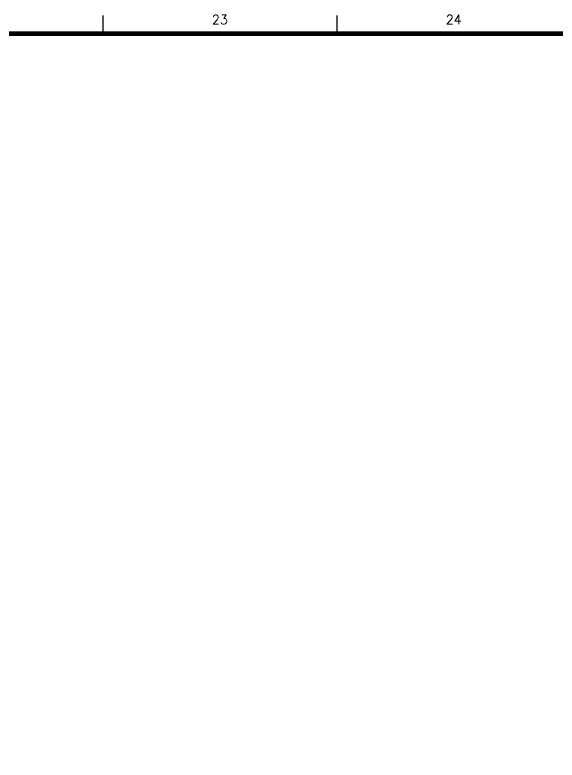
# Model space of a CAD drawing. Header units: inches. Extents: x 0 to 508000, y 0 to 738838.
# Drawn here: x 496409 to 502205, y 232130 to 240090 of the extents above; entities that cross this region are included whole.
import ezdxf
from ezdxf.enums import TextEntityAlignment as Align

# ---------------------------------------------------------------- set-up
doc = ezdxf.new("R2010")
doc.units = ezdxf.units.IN
doc.header["$LTSCALE"] = 1000
doc.header["$MEASUREMENT"] = 0
doc.layers.add('TK', color=7, linetype='Continuous', true_color=0xffffff)
doc.layers.add('ZG-图框层', color=4, linetype='Continuous', true_color=0x00ffff)
doc.styles.add('ISOCP', font='txt.shx', dxfattribs={"height": 0.2, "bigfont": 'gbcbig.shx'})

msp = doc.modelspace()

# ---------------------------------------------------------------- linework, layer by layer
at = {"layer": 'TK', "lineweight": -3}
for p, q in [((497350, 240084.1), (497350, 239888.4)), ((499850, 240084.1), (499850, 239888.4))]:
    msp.add_line(p, q, dxfattribs=at)
at = {"layer": 'ZG-图框层', "lineweight": -3, "const_width": 50}
msp.add_lwpolyline([(442350, 198861.3), (442350, 239888.4), (507500, 239888.4), (507500, 198861.3)], close=True, dxfattribs=at)

# ---------------------------------------------------------------- texts
at = {"layer": 'TK', "style": 'ISOCP'}
for s, p in [('23', (498600, 240040.3)), ('24', (501100, 240040.3))]:
    msp.add_text(s, height=100, dxfattribs=at).set_placement(p, align=Align.MIDDLE_CENTER)

doc.saveas('drawing.dxf')
